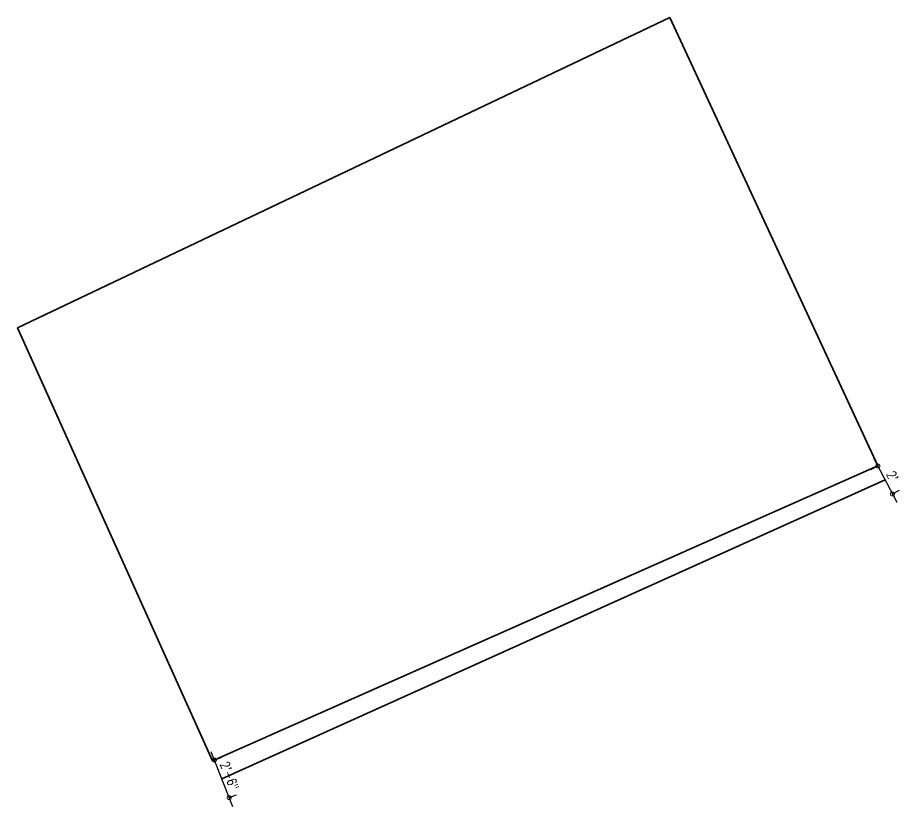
# Model space of a CAD drawing. Header units: inches. Extents: x 94889 to 364662, y -10661 to -3947.
# Drawn here: x 104696 to 105357, y -4538 to -3947 of the extents above; entities that cross this region are included whole.
import ezdxf

# ---------------------------------------------------------------- set-up
doc = ezdxf.new("R2010")
doc.units = ezdxf.units.IN
doc.header["$LTSCALE"] = 2
doc.header["$MEASUREMENT"] = 0
doc.header["$PDMODE"] = 34
doc.layers.get('0').update_dxf_attribs({"linetype": 'CONTINUOUS'})
doc.layers.get('DEFPOINTS').update_dxf_attribs({"color": 141, "linetype": 'CONTINUOUS'})
doc.layers.add('door', color=20, linetype='CONTINUOUS', lineweight=35)
doc.styles.add('ROMANS', font='Romans.shx', dxfattribs={"width": 0.8})
doc.dimstyles.new('8 SCALE', dxfattribs={"dimscale": 0, "dimtxt": 7, "dimasz": 6, "dimexe": 6, "dimexo": 2, "dimgap": 2, "dimtad": 1, "dimdec": 0, "dimzin": 0, "dimdsep": 46, "dimlunit": 4, "dimtxsty": 'ROMANS', "dimblk": 'DOTSMALL', "dimcen": 0, "dimdle": 7, "dimclrd": 8, "dimclre": 8, "dimclrt": 3, "dimadec": 0, "dimazin": 0, "dimtfac": 1, "dimtdec": 0, "dimtofl": 0, "dimtmove": 2, "dimatfit": 3, "dimfxl": 6, "dimfxlon": 1, "dimtolj": 1, "dimtzin": 0, "dimarcsym": 0})

# ---------------------------------------------------------------- blocks, each defined once
blk = doc.blocks.new('_DOTSMALL')
at = {"color": 0, "linetype": 'ByBlock', "const_width": 0.5}
blk.add_lwpolyline([(-0.0625, 0, 1), (0.0625, 0, 1)], format="xyb", close=True, dxfattribs=at)
blk = doc.blocks.new('*D579')
at = {"layer": 'DEFPOINTS', "color": 0, "ltscale": 0.5, "transparency": 16777216}
for p in [(105340.16, -4282.95), (105351.03, -4303.91), (105351.03, -4303.91)]:
    blk.add_point(p, dxfattribs=at)
at = {"layer": 'door', "color": 8, "lineweight": -2, "ltscale": 0.5, "transparency": 16777216}
for p, q in [((105336.94, -4276.74), (105354.26, -4310.12)), ((105340.16, -4282.95), (105334.84, -4285.71)), ((105351.03, -4303.91), (105356.36, -4301.14))]:
    blk.add_line(p, q, dxfattribs=at)
at = {"layer": 'door', "color": 8, "lineweight": -2, "ltscale": 0.5, "transparency": 16777216, "xscale": 6, "yscale": 6, "zscale": 6}
for p, rotation in [((105340.16, -4282.95), 117.4137708537194), ((105351.03, -4303.91), 297.4137708537194)]:
    blk.add_blockref('_DOTSMALL', p, dxfattribs=dict(at, rotation=rotation))
at = {"layer": 'door', "color": 3, "ltscale": 0.5, "transparency": 16777216, "insert": (105351.07, -4290.59), "char_height": 7, "attachment_point": 5, "rotation": 297.41377, "style": 'ROMANS'}
blk.add_mtext("\\A1;2'", dxfattribs=at)
blk = doc.blocks.new('*D580')
at = {"layer": 'DEFPOINTS', "color": 0, "ltscale": 0.5, "transparency": 16777216}
for p in [(104842.1, -4503.77), (104853.16, -4531.95), (104854.61, -4531.38)]:
    blk.add_point(p, dxfattribs=at)
at = {"layer": 'door', "color": 8, "lineweight": -2, "ltscale": 0.5, "transparency": 16777216}
for p, q in [((104841, -4496.69), (104857.17, -4537.9)), ((104843.55, -4503.2), (104849.14, -4501.01)), ((104854.61, -4531.38), (104860.2, -4529.19))]:
    blk.add_line(p, q, dxfattribs=at)
at = {"layer": 'door', "color": 8, "lineweight": -2, "ltscale": 0.5, "transparency": 16777216, "xscale": 6, "yscale": 6, "zscale": 6}
for p, rotation in [((104843.55, -4503.2), 111.4295745722588), ((104854.61, -4531.38), 291.4295745722588)]:
    blk.add_blockref('_DOTSMALL', p, dxfattribs=dict(at, rotation=rotation))
at = {"layer": 'door', "color": 3, "ltscale": 0.5, "transparency": 16777216, "insert": (104854.82, -4515.04), "char_height": 7, "attachment_point": 5, "rotation": 291.42957, "style": 'ROMANS'}
blk.add_mtext('\\A1;2\'-6"', dxfattribs=at)

msp = doc.modelspace()

# ---------------------------------------------------------------- linework, layer by layer
at = {"layer": 'door', "ltscale": 0.5}
msp.add_line((104849.08, -4517.29), (105345.6, -4293.43), dxfattribs=at)
msp.add_lwpolyline([(105184.56, -3947.13), (104696.28, -4179.42), (104842.1, -4503.77), (105340.16, -4282.95)], close=True, dxfattribs=at)

# ---------------------------------------------------------------- dimensions: what is measured, and where the dimension line sits
for p1, p2, distance, picture, middle in [((105340.16, -4282.95), (105351.03, -4303.91), 0, '*D579', (105351.07, -4290.59)), ((104842.1, -4503.77), (104853.16, -4531.95), 1.56, '*D580', (104854.82, -4515.04))]:
    dim = msp.add_aligned_dim(p1=p1, p2=p2, distance=distance, dimstyle='8 SCALE', override={"dimscale": 1}, dxfattribs=at)
    dim.commit()
    dim.dimension.update_dxf_attribs({"geometry": picture, "text_midpoint": middle})

doc.saveas('drawing.dxf')
